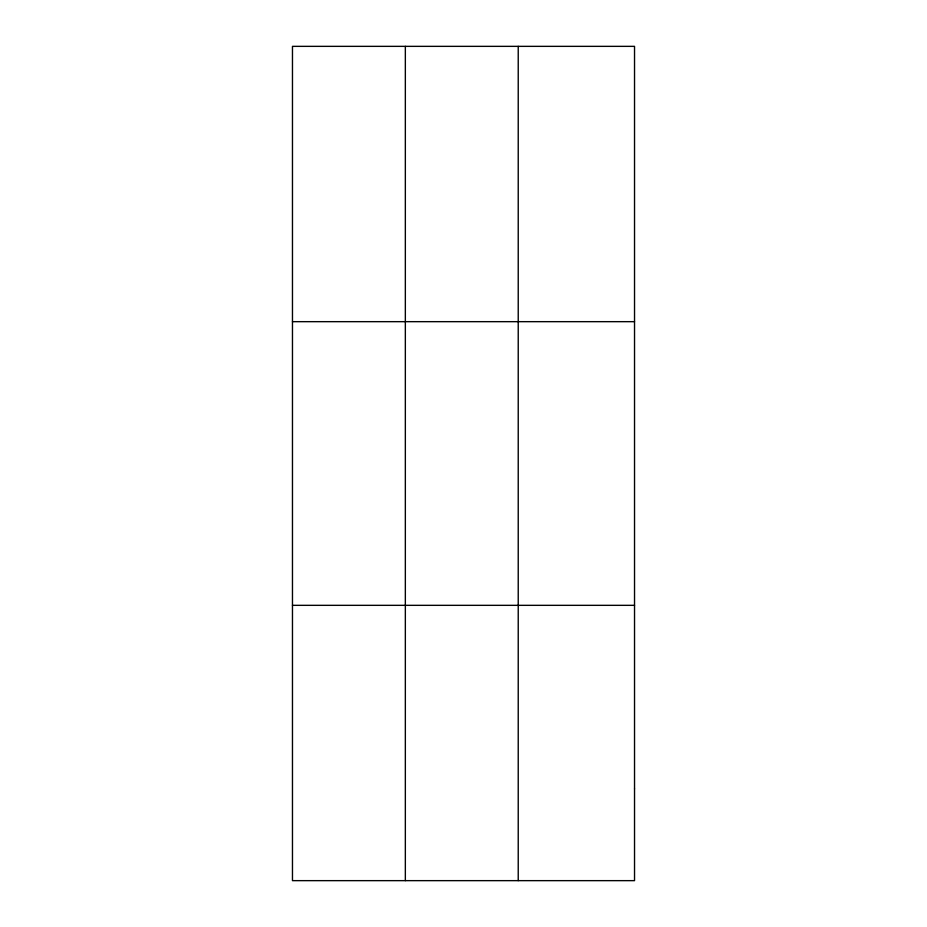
<?xml version="1.0" encoding="UTF-8"?>
<svg xmlns="http://www.w3.org/2000/svg" width="927" height="927" viewBox="0 0 927 927"><rect width="100%" height="100%" fill="white"/><g stroke="black" fill="none" stroke-linecap="round" stroke-linejoin="round"><path stroke-width="1.39" d="M405.342 880.65L405.342 46.35M518.228 880.65L518.228 46.35M292.469 321.669L634.532 321.669M292.469 605.331L634.532 605.331M634.532 788.877L634.532 880.65L292.469 880.65L292.469 46.35L634.532 46.35L634.532 788.877"/></g></svg>
